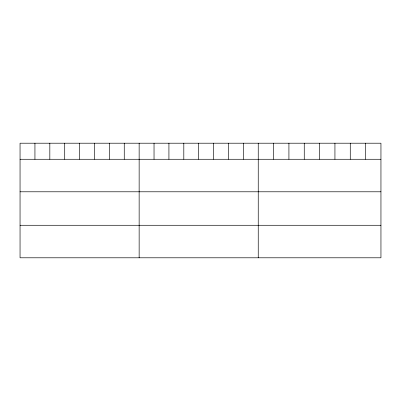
<?xml version="1.0" encoding="UTF-8"?>
<svg xmlns="http://www.w3.org/2000/svg" width="401" height="401" viewBox="0 0 401 401"><rect width="100%" height="100%" fill="white"/><g stroke="black" fill="none" stroke-linecap="round" stroke-linejoin="round"><path stroke-width="0.6" d="M380.95 159.277L380.95 257.793L20.05 257.793L20.05 143.207L380.95 143.207L380.95 159.277L20.05 159.277M20.05 191.788L380.95 191.788M20.05 225.282L380.95 225.282M365.612 143.207L365.612 159.277M350.273 143.207L350.273 159.277M334.935 143.207L334.935 159.277M319.597 143.207L319.597 159.277M304.259 143.207L304.259 159.277M288.92 143.207L288.92 159.277M273.582 143.207L273.582 159.277M258.244 143.207L258.244 257.793M243.357 143.207L243.357 159.277M228.47 143.207L228.47 159.277M213.583 143.207L213.583 159.277M198.695 143.207L198.695 159.277M183.808 143.207L183.808 159.277M168.921 143.207L168.921 159.277M154.034 143.207L154.034 159.277M139.147 143.207L139.147 257.793M124.26 143.207L124.26 159.277M109.373 143.207L109.373 159.277M94.486 143.207L94.486 159.277M79.599 143.207L79.599 159.277M64.711 143.207L64.711 159.277M49.824 143.207L49.824 159.277M34.937 143.207L34.937 159.277"/></g></svg>
